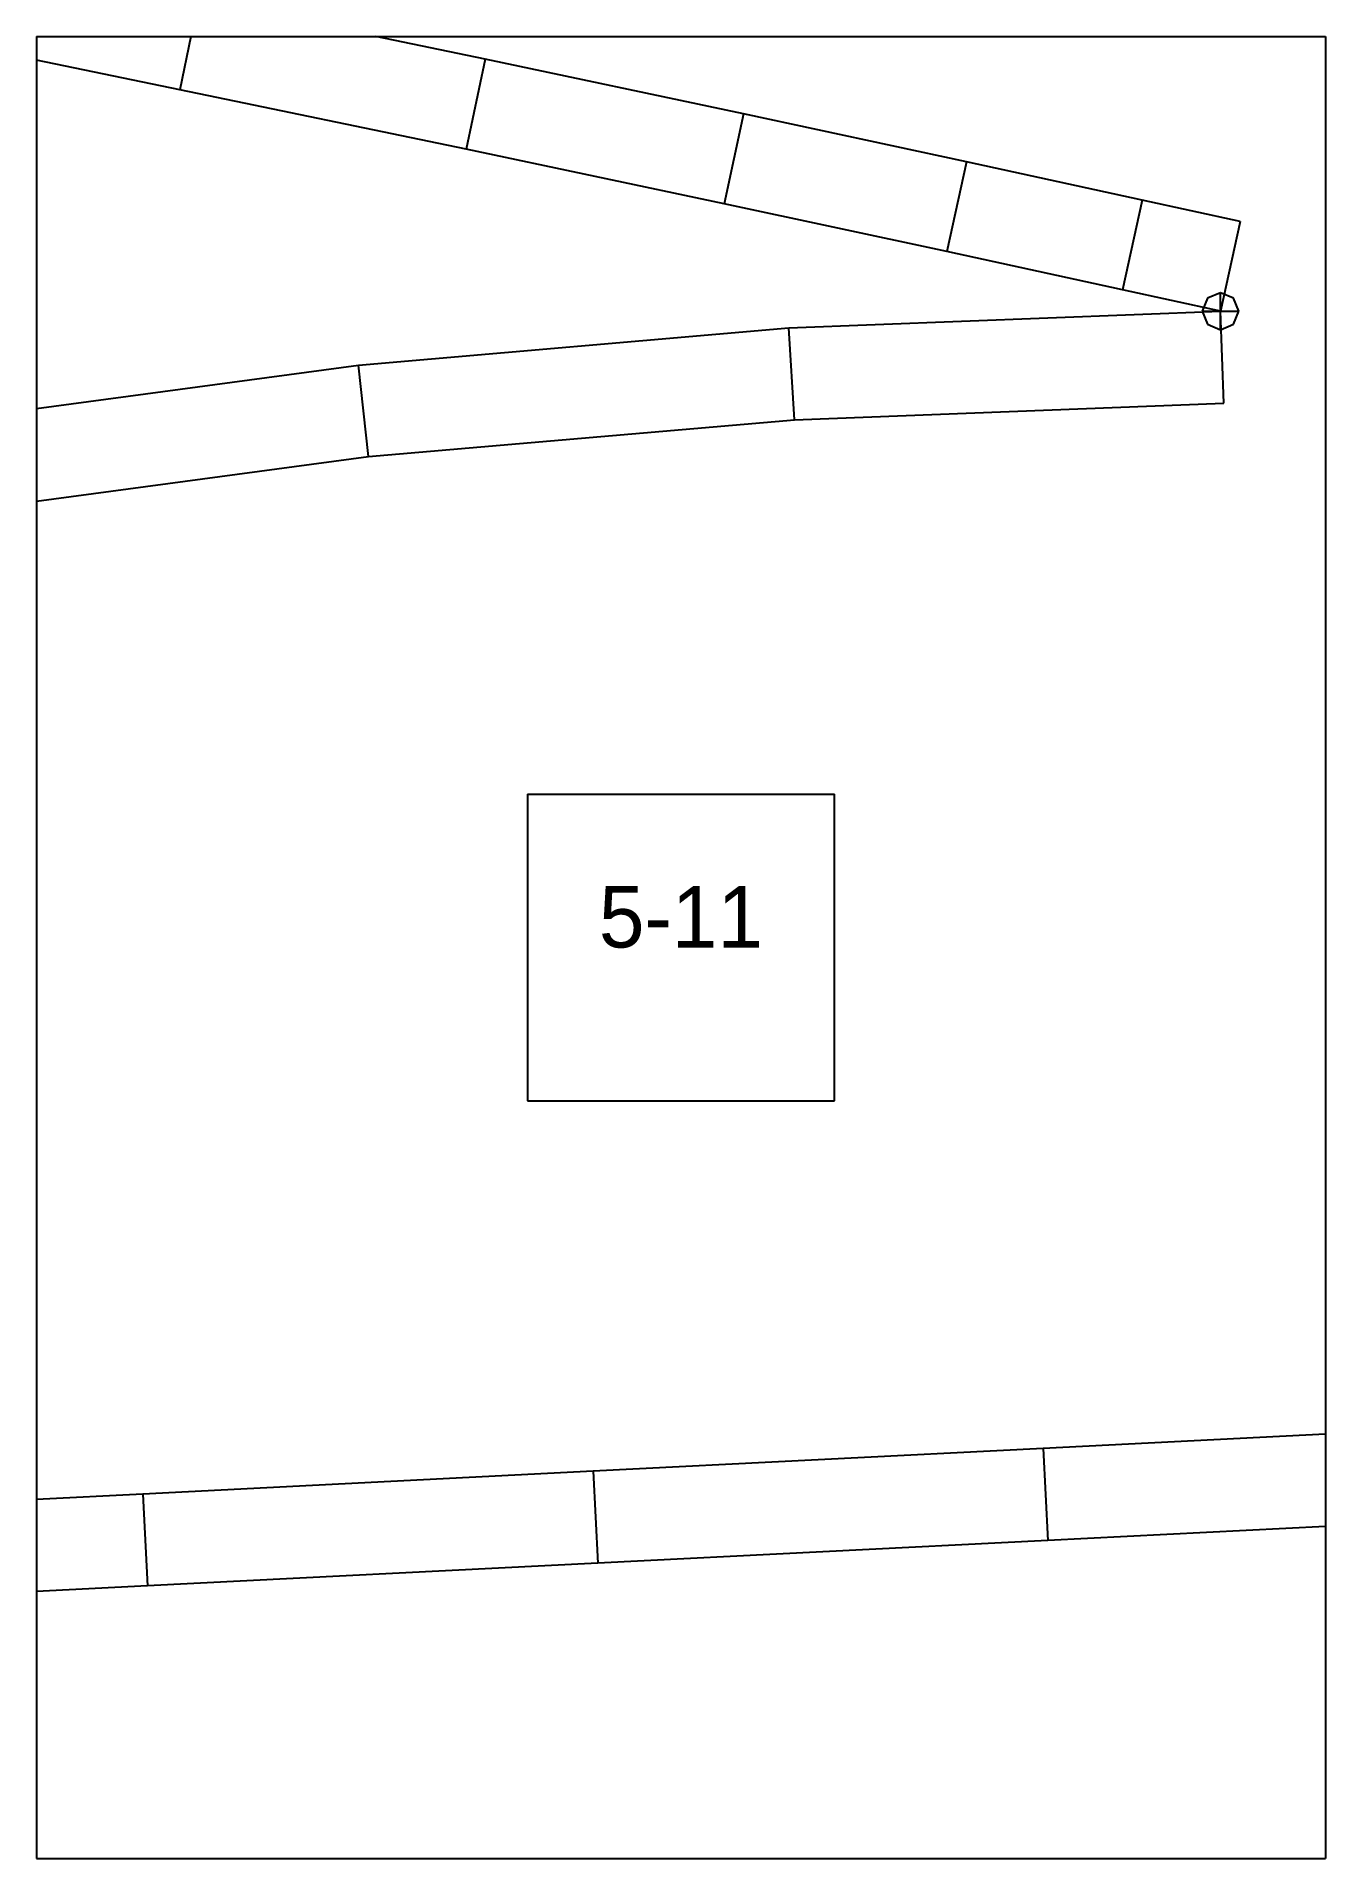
# Paper-space layout 'Plan 5-11' of a CAD drawing. Header units: metres, sheet in millimetres. Extents: x 0 to 210, y 0 to 297.
# The model-space entities are those that its viewports show. They can reach past a viewport. Long polylines and large blocks are cut down to what shows.
import ezdxf
from ezdxf.enums import TextEntityAlignment as Align

# ---------------------------------------------------------------- set-up
doc = ezdxf.new("R2010")
doc.units = ezdxf.units.M
for name, color, linetype in [('default', 7, 'Continuous'), ('TEXTLAYER', 7, 'Continuous'), ('VIEWPORTS', 7, 'Continuous')]:
    doc.layers.add(name, color=color, linetype=linetype)

msp = doc.modelspace()

# ---------------------------------------------------------------- linework, layer by layer
at = {"color": 9}
for p, q in [((2100, -891), (2100, -1188)), ((2100, -891), (2100, -1188)), ((2310, -891), (2310, -1188)), ((2310, -891), (2310, -1188)), ((1890, -1188), (2100, -1188)), ((1890, -1188), (2100, -1188)), ((2100, -1188), (2310, -1188)), ((2100, -1188), (2100, -1485)), ((2100, -1188), (2310, -1188)), ((2100, -1188), (2100, -1485)), ((2310, -1188), (2520, -1188)), ((2310, -1188), (2310, -1485)), ((2310, -1188), (2520, -1188)), ((2310, -1188), (2310, -1485)), ((2180, -1311.5), (2230, -1311.5)), ((2180, -1311.5), (2180, -1361.5)), ((2230, -1361.5), (2230, -1311.5)), ((2180, -1361.5), (2230, -1361.5)), ((1890, -1485), (2100, -1485)), ((1890, -1485), (2100, -1485)), ((2100, -1485), (2310, -1485)), ((2100, -1485), (2100, -1782)), ((2100, -1485), (2310, -1485)), ((2100, -1485), (2100, -1782)), ((2310, -1485), (2520, -1485)), ((2310, -1485), (2310, -1782)), ((2310, -1485), (2520, -1485)), ((2310, -1485), (2310, -1782))]:
    msp.add_line(p, q, dxfattribs=at)
at = {"layer": 'default', "color": 7, "linetype": 'Continuous'}
for p, q in [((2126.4, -1181.99), (2123.36, -1196.68)), ((2173.09, -1191.71), (2126.4, -1181.99)), ((2123.36, -1196.68), (2072.95, -1186.33)), ((2173.09, -1191.71), (2170.01, -1206.39)), ((2215.17, -1200.6), (2173.09, -1191.71)), ((2170.01, -1206.39), (2123.36, -1196.68)), ((2215.17, -1200.6), (2212.04, -1215.27)), ((2251.5, -1208.42), (2215.17, -1200.6)), ((2212.04, -1215.27), (2170.01, -1206.39)), ((2251.5, -1208.42), (2248.32, -1223.07)), ((2280.12, -1214.67), (2251.5, -1208.42)), ((2280.12, -1214.67), (2276.93, -1229.32)), ((2296.08, -1218.14), (2280.12, -1214.67)), ((2248.32, -1223.07), (2212.04, -1215.27)), ((2296.08, -1218.14), (2292.88, -1232.8)), ((2276.93, -1229.32), (2248.32, -1223.07)), ((2292.88, -1232.8), (2276.93, -1229.32)), ((2290.76, -1230.68), (2289.88, -1232.8)), ((2292.88, -1229.8), (2290.76, -1230.68)), ((2295, -1230.68), (2292.88, -1229.8)), ((2292.88, -1235.8), (2292.88, -1229.8)), ((2295.88, -1232.8), (2295, -1230.68)), ((2152.44, -1241.56), (2222.55, -1235.5)), ((2222.55, -1235.5), (2292.88, -1232.8)), ((2223.49, -1250.47), (2222.55, -1235.5)), ((2289.88, -1232.8), (2290.76, -1234.92)), ((2289.88, -1232.8), (2295.88, -1232.8)), ((2290.76, -1234.92), (2292.88, -1235.8)), ((2293.45, -1247.8), (2292.88, -1232.8)), ((2292.88, -1235.8), (2295, -1234.92)), ((2295, -1234.92), (2295.88, -1232.8)), ((2082.69, -1250.96), (2152.44, -1241.56)), ((2154.08, -1256.47), (2152.44, -1241.56)), ((2223.49, -1250.47), (2293.45, -1247.8)), ((2154.08, -1256.47), (2223.49, -1250.47)), ((2085.05, -1265.78), (2154.08, -1256.47)), ((2337.36, -1414.46), (2264.02, -1418.17)), ((2264.02, -1418.17), (2190.67, -1421.87)), ((2264.02, -1418.17), (2264.77, -1433.15)), ((2190.67, -1421.87), (2117.33, -1425.58)), ((2190.67, -1421.87), (2191.43, -1436.85)), ((2117.33, -1425.58), (2043.98, -1429.28)), ((2117.33, -1425.58), (2118.09, -1440.56)), ((2338.12, -1429.44), (2264.77, -1433.15)), ((2264.77, -1433.15), (2191.43, -1436.85)), ((2191.43, -1436.85), (2118.09, -1440.56)), ((2118.09, -1440.56), (2044.74, -1444.26))]:
    msp.add_line(p, q, dxfattribs=at)

# ---------------------------------------------------------------- texts
at = {"layer": 'TEXTLAYER', "color": 1}
msp.add_text('5-11', height=10, dxfattribs=at).set_placement((2205, -1336.5), align=Align.CENTER)

psp = doc.layouts.new('Plan 5-11')

# ---------------------------------------------------------------- viewports
at = {"layer": 'VIEWPORTS'}
psp.add_viewport(center=(105, 148.5), size=(210, 297), view_center_point=(2205, -1336.5), view_height=297, dxfattribs=at)

doc.saveas('drawing.dxf')
